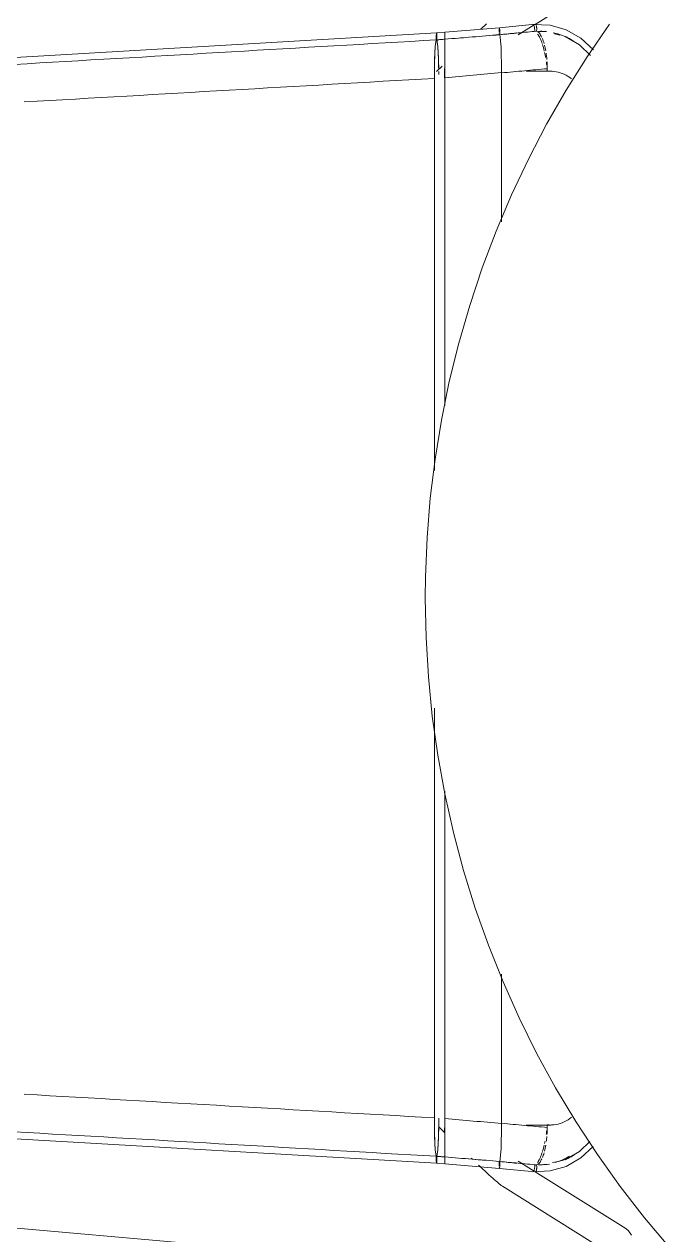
# Model space of a CAD drawing. Header units: millimetres. Extents: x 79795 to 317870, y -36033 to 97293.
# Drawn here: x 166474.3 to 166736.4, y 12047.2 to 12538.5 of the extents above; entities that cross this region are included whole.
import ezdxf

# ---------------------------------------------------------------- set-up
doc = ezdxf.new("R2010")
doc.units = ezdxf.units.MM
doc.header["$MEASUREMENT"] = 0
doc.layers.add('I-FURN', color=8, linetype='CONTINUOUS', lineweight=9)

msp = doc.modelspace()

# ---------------------------------------------------------------- linework, layer by layer
at = {"layer": 'I-FURN'}
for p, q in [((166681.7, 12538.43), (166718.47, 12561.47)), ((166641.68, 12534.98), (166309.77, 12515.69)), ((166641.61, 12534.43), (166641.59, 12534.05)), ((166641.63, 12534.73), (166641.61, 12534.43)), ((166641.66, 12534.91), (166641.63, 12534.73)), ((166641.68, 12534.98), (166641.66, 12534.91)), ((166641.68, 12534.98), (166645.04, 12535.25)), ((166641.71, 12534.91), (166641.68, 12534.98)), ((166641.74, 12534.72), (166641.71, 12534.91)), ((166641.76, 12534.43), (166641.74, 12534.72)), ((166667.24, 12537.08), (166645.04, 12535.25)), ((166645.04, 12535.18), (166645.04, 12535.25)), ((166645.04, 12535.25), (166645.04, 12535.18)), ((166645.04, 12535.19), (166645.04, 12535.25)), ((166645.04, 12535.25), (166645.04, 12535.19)), ((166645.04, 12534.32), (166645.04, 12534.7)), ((166645.04, 12534.7), (166645.04, 12534.32)), ((166645.05, 12535), (166645.05, 12534.7)), ((166645.05, 12534.71), (166645.05, 12535)), ((166645.05, 12534.33), (166645.05, 12534.71)), ((166645.05, 12534.7), (166645.05, 12534.32)), ((166660.2, 12537.05), (166659.73, 12536.61)), ((166660.67, 12537.48), (166660.2, 12537.05)), ((166661.12, 12537.91), (166660.67, 12537.48)), ((166661.56, 12538.32), (166661.12, 12537.91)), ((166662, 12538.72), (166661.56, 12538.32)), ((166667.16, 12536.16), (166667.14, 12535.7)), ((166667.14, 12535.7), (166667.16, 12536.15)), ((166667.14, 12535.7), (166667.14, 12535.21)), ((166667.14, 12535.21), (166667.14, 12535.7)), ((166667.14, 12534.72), (166667.15, 12534.24)), ((166667.15, 12534.24), (166667.14, 12534.71)), ((166667.17, 12536.54), (166667.16, 12536.16)), ((166667.16, 12536.15), (166667.17, 12536.53)), ((166667.19, 12536.83), (166667.17, 12536.54)), ((166667.17, 12536.53), (166667.19, 12536.83)), ((166667.22, 12537.02), (166667.19, 12536.83)), ((166667.19, 12536.83), (166667.22, 12537.01)), ((166667.24, 12537.08), (166667.22, 12537.02)), ((166667.22, 12537.01), (166667.24, 12537.08)), ((166681.73, 12538.5), (166667.24, 12537.08)), ((166667.27, 12537.01), (166667.24, 12537.08)), ((166667.24, 12537.08), (166667.27, 12537.01)), ((166667.29, 12536.82), (166667.27, 12537.01)), ((166667.31, 12536.53), (166667.29, 12536.82)), ((166667.29, 12536.82), (166667.31, 12536.52)), ((166667.33, 12536.14), (166667.31, 12536.53)), ((166667.31, 12536.52), (166667.33, 12536.14)), ((166667.34, 12535.69), (166667.33, 12536.14)), ((166667.33, 12536.14), (166667.34, 12535.69)), ((166667.35, 12535.2), (166667.34, 12535.69)), ((166667.34, 12535.69), (166667.35, 12535.2)), ((166667.34, 12534.7), (166667.35, 12535.2)), ((166667.35, 12535.2), (166667.34, 12534.7)), ((166667.34, 12534.23), (166667.34, 12534.7)), ((166667.34, 12534.7), (166667.34, 12534.23)), ((166674.88, 12534.16), (166681.33, 12538.2)), ((166680.84, 12538.38), (166687.75, 12538.1)), ((166687.75, 12538.1), (166694.27, 12536.22)), ((166694.27, 12536.22), (166700.28, 12532.83)), ((166711.91, 12538.51), (166702.86, 12525.32)), ((166641.37, 12531.26), (166641.18, 12529.51)), ((166641.58, 12532.14), (166641.37, 12531.26)), ((166641.58, 12533.6), (166641.57, 12533.11)), ((166641.57, 12533.11), (166641.57, 12532.61)), ((166641.57, 12532.61), (166641.58, 12532.14)), ((166641.59, 12534.05), (166641.58, 12533.6)), ((166641.78, 12534.04), (166641.76, 12534.43)), ((166641.79, 12533.59), (166641.78, 12534.04)), ((166641.78, 12532.14), (166641.79, 12532.61)), ((166641.99, 12531.24), (166641.78, 12532.14)), ((166641.79, 12533.1), (166641.79, 12533.59)), ((166641.79, 12532.61), (166641.79, 12533.1)), ((166642.18, 12529.48), (166641.99, 12531.24)), ((166644.99, 12527.26), (166645.01, 12529.76)), ((166645.01, 12529.76), (166644.99, 12527.26)), ((166645.01, 12529.76), (166645.02, 12531.51)), ((166645.02, 12531.51), (166645.01, 12529.76)), ((166645.03, 12533.86), (166645.04, 12534.32)), ((166645.04, 12534.32), (166645.03, 12533.87)), ((166645.03, 12533.87), (166645.03, 12533.38)), ((166645.03, 12533.37), (166645.03, 12533.86)), ((166645.03, 12533.38), (166645.03, 12532.88)), ((166645.03, 12532.88), (166645.03, 12533.37)), ((166645.04, 12532.41), (166645.03, 12532.88)), ((166645.03, 12532.88), (166645.04, 12532.41)), ((166645.05, 12533.87), (166645.05, 12534.33)), ((166645.05, 12534.32), (166645.05, 12533.87)), ((166645.05, 12533.87), (166645.05, 12533.38)), ((166645.05, 12533.38), (166645.05, 12533.87)), ((166645.05, 12533.38), (166645.05, 12532.88)), ((166645.05, 12532.89), (166645.05, 12533.38)), ((166645.05, 12532.42), (166645.05, 12532.89)), ((166645.05, 12532.88), (166645.05, 12532.41)), ((166645.06, 12531.53), (166645.05, 12532.42)), ((166645.05, 12532.41), (166645.06, 12531.53)), ((166645.06, 12531.53), (166645.08, 12529.78)), ((166645.08, 12529.78), (166645.06, 12531.53)), ((166645.08, 12529.78), (166645.09, 12527.28)), ((166645.09, 12527.28), (166645.08, 12529.78)), ((166667.53, 12533.34), (166667.34, 12534.23)), ((166667.34, 12534.23), (166667.53, 12533.34)), ((166667.71, 12531.6), (166667.53, 12533.34)), ((166667.53, 12533.34), (166667.71, 12531.62)), ((166667.71, 12531.61), (166667.86, 12529.17)), ((166667.86, 12529.13), (166667.71, 12531.6)), ((166693.87, 12533.51), (166699.7, 12530.15)), ((166699.7, 12530.15), (166704.21, 12525.84)), ((166700.28, 12532.83), (166705.43, 12528.09)), ((166641.02, 12527), (166640.89, 12523.87)), ((166641.18, 12529.51), (166641.02, 12527)), ((166642.35, 12526.99), (166642.18, 12529.48)), ((166642.47, 12523.87), (166642.35, 12526.99)), ((166644.99, 12524.14), (166644.99, 12527.26)), ((166644.99, 12527.26), (166644.99, 12524.14)), ((166645.1, 12524.15), (166645.09, 12527.28)), ((166645.09, 12527.27), (166645.1, 12524.15)), ((166667.97, 12526.03), (166667.86, 12529.13)), ((166667.86, 12529.13), (166667.97, 12526.09)), ((166668.05, 12522.59), (166667.97, 12526.03)), ((166667.97, 12526.03), (166668.05, 12522.59)), ((166702.86, 12525.32), (166694.34, 12511.77)), ((166640.82, 12520.31), (166640.79, 12516.53)), ((166640.89, 12523.87), (166640.82, 12520.31)), ((166643.96, 12521.49), (166641.67, 12519.28)), ((166642.55, 12520.32), (166642.47, 12523.87)), ((166644.98, 12516.8), (166644.98, 12520.58)), ((166644.98, 12520.58), (166644.98, 12516.8)), ((166645.1, 12520.58), (166645.1, 12524.15)), ((166645.1, 12524.14), (166645.1, 12520.58)), ((166645.1, 12520.58), (166645.11, 12516.79)), ((166645.11, 12516.79), (166645.1, 12520.58)), ((166668.05, 12522.5), (166668.07, 12518.85)), ((166668.07, 12518.73), (166668.05, 12522.49)), ((166686.63, 12520.43), (166686.63, 12519.38)), ((166640.79, 12516.53), (166640.79, 12357.43)), ((166640.79, 12357.43), (166640.79, 12516.53)), ((166642.57, 12518.06), (166642.56, 12519.3)), ((166645.11, 12516.79), (166645.11, 12383.79)), ((166645.11, 12383.79), (166645.11, 12516.79)), ((166668.07, 12458.25), (166668.07, 12518.73)), ((166668.07, 12518.73), (166668.07, 12458.25)), ((166687.87, 12519.44), (166678.11, 12519.44)), ((166694.34, 12511.77), (166686.37, 12497.9)), ((166686.37, 12497.9), (166678.96, 12483.72)), ((166678.96, 12483.72), (166672.12, 12469.26)), ((166672.12, 12469.26), (166665.86, 12454.53)), ((166665.86, 12454.53), (166660.2, 12439.57)), ((166660.2, 12439.57), (166655.15, 12424.39)), ((166655.15, 12424.39), (166650.7, 12409.02)), ((166650.7, 12409.02), (166646.87, 12393.49)), ((166646.87, 12393.49), (166643.67, 12377.81)), ((166643.67, 12377.81), (166641.1, 12362.02)), ((166641.1, 12362.02), (166639.16, 12346.14)), ((166639.16, 12346.14), (166637.85, 12330.2)), ((166637.85, 12330.2), (166637.19, 12314.21)), ((166637.19, 12314.21), (166637.09, 12305.57)), ((166637.09, 12305.57), (166637.41, 12289.58)), ((166637.41, 12289.58), (166638.37, 12273.61)), ((166638.37, 12273.61), (166639.97, 12257.69)), ((166640.79, 12260.89), (166640.79, 12094.62)), ((166640.79, 12094.62), (166640.79, 12260.89)), ((166639.97, 12257.69), (166642.2, 12241.85)), ((166642.2, 12241.85), (166645.07, 12226.11)), ((166645.07, 12226.11), (166648.56, 12210.49)), ((166645.11, 12227.19), (166645.11, 12094.36)), ((166645.11, 12094.36), (166645.11, 12227.19)), ((166648.56, 12210.49), (166652.67, 12195.03)), ((166652.67, 12195.03), (166657.4, 12179.75)), ((166657.4, 12179.75), (166662.73, 12164.66)), ((166662.73, 12164.66), (166668.67, 12149.81)), ((166668.07, 12092.42), (166668.07, 12152.97)), ((166668.07, 12152.97), (166668.07, 12092.42)), ((166668.67, 12149.81), (166675.19, 12135.2)), ((166675.19, 12135.2), (166682.3, 12120.86)), ((166682.3, 12120.86), (166689.97, 12106.82)), ((166689.97, 12106.82), (166698.19, 12093.1)), ((166641.68, 12076.17), (166309.77, 12095.46)), ((166640.79, 12094.62), (166640.82, 12090.84)), ((166642.55, 12090.83), (166642.58, 12094.51)), ((166645.11, 12094.36), (166645.1, 12090.57)), ((166645.1, 12090.57), (166645.11, 12094.36)), ((166668.05, 12088.65), (166668.07, 12092.42)), ((166668.07, 12092.3), (166668.05, 12088.65)), ((166698.19, 12093.1), (166706.96, 12079.72)), ((166640.82, 12090.84), (166640.89, 12087.27)), ((166642.43, 12091.13), (166645.1, 12088.56)), ((166642.47, 12087.28), (166642.55, 12090.83)), ((166644.99, 12087.01), (166644.98, 12090.57)), ((166644.98, 12090.57), (166644.99, 12087.01)), ((166645.1, 12090.57), (166645.1, 12087.01)), ((166645.1, 12087), (166645.1, 12090.57)), ((166667.97, 12085.12), (166668.05, 12088.56)), ((166668.05, 12088.56), (166667.97, 12085.05)), ((166678.11, 12091.71), (166687.87, 12091.71)), ((166686.63, 12091.76), (166686.63, 12090.72)), ((166640.89, 12087.27), (166641.02, 12084.14)), ((166641.02, 12084.14), (166641.18, 12081.64)), ((166642.18, 12081.66), (166642.35, 12084.16)), ((166642.35, 12084.16), (166642.47, 12087.28)), ((166645.01, 12081.39), (166644.99, 12083.89)), ((166644.99, 12083.88), (166645.01, 12081.38)), ((166645.09, 12083.87), (166645.08, 12081.37)), ((166645.08, 12081.37), (166645.09, 12083.87)), ((166645.1, 12087), (166645.09, 12083.87)), ((166645.09, 12083.87), (166645.1, 12087)), ((166667.86, 12082.02), (166667.97, 12085.12)), ((166667.97, 12085.05), (166667.86, 12082.02)), ((166699.7, 12081), (166703.92, 12085.03)), ((166700.28, 12078.32), (166705.28, 12082.92)), ((166641.18, 12081.64), (166641.37, 12079.89)), ((166641.37, 12079.89), (166641.58, 12079)), ((166641.58, 12079), (166641.57, 12078.53)), ((166641.57, 12078.53), (166641.57, 12078.04)), ((166641.57, 12078.04), (166641.58, 12077.55)), ((166641.58, 12077.55), (166641.59, 12077.1)), ((166641.78, 12079.01), (166641.99, 12079.91)), ((166641.79, 12078.54), (166641.78, 12079.01)), ((166641.78, 12077.1), (166641.79, 12077.56)), ((166641.79, 12078.05), (166641.79, 12078.54)), ((166641.79, 12077.56), (166641.79, 12078.05)), ((166641.99, 12079.91), (166642.18, 12081.66)), ((166645.02, 12079.64), (166645.01, 12081.39)), ((166645.01, 12081.38), (166645.02, 12079.63)), ((166645.03, 12078.27), (166645.04, 12078.74)), ((166645.04, 12078.74), (166645.03, 12078.27)), ((166645.03, 12077.77), (166645.03, 12078.27)), ((166645.03, 12078.27), (166645.03, 12077.77)), ((166645.03, 12077.28), (166645.03, 12077.77)), ((166645.03, 12077.77), (166645.03, 12077.28)), ((166645.06, 12079.62), (166645.05, 12078.73)), ((166645.05, 12078.73), (166645.06, 12079.62)), ((166645.05, 12078.73), (166645.05, 12078.26)), ((166645.05, 12078.26), (166645.05, 12078.73)), ((166645.05, 12078.26), (166645.05, 12077.77)), ((166645.05, 12077.76), (166645.05, 12078.26)), ((166645.05, 12077.77), (166645.05, 12077.28)), ((166645.05, 12077.27), (166645.05, 12077.76)), ((166645.08, 12081.37), (166645.06, 12079.62)), ((166645.06, 12079.62), (166645.08, 12081.37)), ((166656.29, 12077.8), (166655.78, 12078.28)), ((166667.34, 12076.92), (166667.53, 12077.81)), ((166667.53, 12077.8), (166667.34, 12076.92)), ((166667.53, 12077.81), (166667.71, 12079.54)), ((166667.71, 12079.52), (166667.53, 12077.81)), ((166667.71, 12079.54), (166667.86, 12082.02)), ((166667.86, 12081.98), (166667.71, 12079.54)), ((166693.87, 12077.63), (166699.7, 12081)), ((166694.27, 12074.93), (166700.28, 12078.32)), ((166706.96, 12079.72), (166716.26, 12066.7)), ((166641.59, 12077.1), (166641.61, 12076.72)), ((166641.61, 12076.72), (166641.63, 12076.42)), ((166641.63, 12076.42), (166641.66, 12076.23)), ((166641.66, 12076.23), (166641.68, 12076.17)), ((166641.68, 12076.17), (166641.71, 12076.24)), ((166641.68, 12076.16), (166645.04, 12075.9)), ((166641.71, 12076.24), (166641.74, 12076.43)), ((166641.74, 12076.43), (166641.76, 12076.72)), ((166641.76, 12076.72), (166641.78, 12077.1)), ((166645.04, 12076.83), (166645.03, 12077.28)), ((166645.03, 12077.28), (166645.04, 12076.83)), ((166645.04, 12076.45), (166645.04, 12076.83)), ((166645.04, 12076.83), (166645.04, 12076.44)), ((166645.04, 12076.15), (166645.04, 12076.45)), ((166645.04, 12076.44), (166645.04, 12076.15)), ((166645.05, 12076.15), (166645.04, 12075.96)), ((166645.04, 12075.97), (166645.04, 12076.15)), ((166645.04, 12076.15), (166645.04, 12075.96)), ((166645.04, 12075.96), (166645.05, 12076.15)), ((166645.04, 12075.9), (166645.04, 12075.97)), ((166645.04, 12075.96), (166645.04, 12075.9)), ((166645.04, 12075.96), (166645.04, 12075.89)), ((166645.04, 12075.89), (166645.04, 12075.96)), ((166667.24, 12074.07), (166645.04, 12075.89)), ((166645.05, 12077.28), (166645.05, 12076.83)), ((166645.05, 12076.82), (166645.05, 12077.27)), ((166645.05, 12076.83), (166645.05, 12076.44)), ((166645.05, 12076.44), (166645.05, 12076.82)), ((166645.05, 12076.44), (166645.05, 12076.15)), ((166645.05, 12076.15), (166645.05, 12076.44)), ((166659.26, 12074.98), (166658.77, 12075.44)), ((166659.73, 12074.54), (166659.26, 12074.98)), ((166660.2, 12074.1), (166659.73, 12074.54)), ((166660.67, 12073.66), (166660.2, 12074.1)), ((166661.12, 12073.24), (166660.67, 12073.66)), ((166661.56, 12072.83), (166661.12, 12073.24)), ((166662, 12072.42), (166661.56, 12072.83)), ((166667.14, 12076.43), (166667.15, 12076.91)), ((166667.15, 12076.9), (166667.14, 12076.43)), ((166667.14, 12076.43), (166667.14, 12075.93)), ((166667.14, 12075.94), (166667.14, 12076.43)), ((166667.14, 12075.45), (166667.14, 12075.94)), ((166667.14, 12075.93), (166667.14, 12075.44)), ((166667.16, 12074.99), (166667.14, 12075.45)), ((166667.14, 12075.44), (166667.16, 12074.99)), ((166667.17, 12074.61), (166667.19, 12074.32)), ((166667.19, 12074.32), (166667.17, 12074.61)), ((166667.19, 12074.32), (166667.22, 12074.13)), ((166667.22, 12074.13), (166667.19, 12074.32)), ((166667.22, 12074.13), (166667.24, 12074.07)), ((166667.24, 12074.07), (166667.22, 12074.13)), ((166667.27, 12074.14), (166667.24, 12074.07)), ((166667.24, 12074.07), (166667.27, 12074.13)), ((166681.73, 12072.64), (166667.24, 12074.07)), ((166667.27, 12074.13), (166667.29, 12074.32)), ((166667.29, 12074.32), (166667.31, 12074.62)), ((166667.31, 12074.62), (166667.29, 12074.33)), ((166667.33, 12075.01), (166667.31, 12074.62)), ((166667.31, 12074.62), (166667.33, 12075)), ((166667.33, 12075), (166667.34, 12075.46)), ((166667.34, 12075.46), (166667.33, 12075.01)), ((166667.34, 12076.45), (166667.34, 12076.92)), ((166667.34, 12076.92), (166667.34, 12076.45)), ((166667.35, 12075.95), (166667.34, 12076.45)), ((166667.34, 12076.45), (166667.35, 12075.95)), ((166667.34, 12075.46), (166667.35, 12075.95)), ((166667.35, 12075.95), (166667.34, 12075.46)), ((166681.33, 12072.95), (166674.88, 12076.99)), ((166680.84, 12072.77), (166687.75, 12073.05)), ((166718.47, 12049.68), (166681.7, 12072.71)), ((166687.75, 12073.05), (166694.27, 12074.93)), ((166662.86, 12032.98), (166238.51, 12070.26)), ((166662.42, 12072.03), (166662, 12072.42)), ((166662.84, 12071.65), (166662.42, 12072.03)), ((166663.24, 12071.28), (166662.84, 12071.65)), ((166663.63, 12070.93), (166663.24, 12071.28)), ((166664.01, 12070.58), (166663.63, 12070.93)), ((166664.37, 12070.26), (166664.01, 12070.58)), ((166664.72, 12069.94), (166664.37, 12070.26)), ((166665.06, 12069.64), (166664.72, 12069.94)), ((166665.38, 12069.35), (166665.06, 12069.64)), ((166665.69, 12069.08), (166665.38, 12069.35)), ((166665.99, 12068.82), (166665.69, 12069.08)), ((166666.26, 12068.58), (166665.99, 12068.82)), ((166666.53, 12068.35), (166666.26, 12068.58)), ((166666.78, 12068.13), (166666.53, 12068.35)), ((166667.02, 12067.93), (166666.78, 12068.13)), ((166667.25, 12067.74), (166667.02, 12067.93)), ((166667.48, 12067.56), (166667.25, 12067.74)), ((166667.7, 12067.39), (166667.48, 12067.56)), ((166667.93, 12067.22), (166667.7, 12067.39)), ((166668.19, 12067.03), (166667.93, 12067.22)), ((166668.51, 12066.82), (166668.19, 12067.03)), ((166668.51, 12066.82), (166712.09, 12039.51)), ((166716.26, 12066.7), (166726.06, 12054.06)), ((166726.06, 12054.06), (166736.37, 12041.82)), ((166719.59, 12048.79), (166718.47, 12049.68)), ((166719.59, 12048.79), (166720.81, 12047.06))]:
    msp.add_line(p, q, dxfattribs=at)
for points, knots in [([(166641.58, 12532.15), (166641.58, 12532.37), (166641.57, 12532.86), (166641.57, 12533.49), (166641.58, 12533.95), (166641.6, 12534.37), (166641.63, 12534.82), (166641.66, 12534.98), (166641.68, 12534.98)], [-1, -1, -1, -1, -0.90625, -0.8125, -0.765625, -0.71875, -0.625, -0.501507, -0.501507, -0.501507, -0.501507]), ([(166641.68, 12534.98), (166641.7, 12534.98), (166641.73, 12534.84), (166641.76, 12534.45), (166641.78, 12534.06), (166641.79, 12533.6), (166641.8, 12533.11), (166641.79, 12532.6), (166641.79, 12532.29), (166641.78, 12532.14)], [-0.5, -0.5, -0.5, -0.5, -0.375, -0.3125, -0.25, -0.1875, -0.125, -0.0625, 0, 0, 0, 0]), ([(166681.56, 12535.57), (166681.57, 12535.79), (166681.56, 12536.27), (166681.48, 12537.03), (166681.32, 12537.69), (166681.15, 12538.13), (166681.03, 12538.28), (166680.99, 12538.32)], [-1, -1, -1, -1, -0.90625, -0.8125, -0.71875, -0.625, -0.5625, -0.5625, -0.5625, -0.5625]), ([(166681.88, 12538.45), (166681.91, 12538.44), (166681.95, 12538.39), (166682.03, 12538.29), (166682.13, 12538.09), (166682.23, 12537.77), (166682.31, 12537.38), (166682.34, 12537.02), (166682.36, 12536.65), (166682.35, 12536.2), (166682.32, 12535.85), (166682.29, 12535.67)], [0.5555556, 0.5555556, 0.5555556, 0.5555556, 0.5833333, 0.6180556, 0.6527778, 0.7222222, 0.7916667, 0.8263889, 0.8611111, 0.9305556, 1, 1, 1, 1]), ([(166688.97, 12535.06), (166691.05, 12534.62), (166694, 12533.65), (166696.67, 12532.1), (166697.46, 12531.57)], [-0.8210019, -0.8210019, -0.8210019, -0.8210019, -0.6666667, -0.5981863, -0.5981863, -0.5981863, -0.5981863]), ([(166640.79, 12516.53), (166640.79, 12517.8), (166640.81, 12520.35), (166640.89, 12523.95), (166641.01, 12527.12), (166641.23, 12530.48), (166641.44, 12531.87), (166641.58, 12532.15)], [-1, -1, -1, -1, -0.833333, -0.666667, -0.5, -0.333333, 0, 0, 0, 0]), ([(166641.78, 12532.14), (166641.93, 12531.85), (166642.14, 12530.46), (166642.35, 12527.1), (166642.48, 12523.95), (166642.53, 12521.55), (166642.55, 12520.32)], [-1, -1, -1, -1, -0.6666667, -0.5, -0.3333333, -0.1666667, -0.1666667, -0.1666667, -0.1666667]), ([(166686.63, 12519.38), (166689.01, 12519.6), (166692.61, 12518.97), (166695.61, 12517.04), (166696.52, 12516.28)], [0, 0, 0, 0, 0.3333333, 0.5, 0.5, 0.5, 0.5]), ([(166641.58, 12079), (166641.44, 12079.28), (166641.23, 12080.67), (166641.01, 12084.03), (166640.89, 12087.19), (166640.81, 12090.8), (166640.79, 12093.35), (166640.79, 12094.62)], [-1, -1, -1, -1, -0.666667, -0.5, -0.333333, -0.166667, 0, 0, 0, 0]), ([(166642.58, 12094.51), (166642.58, 12092), (166642.52, 12088.23), (166642.35, 12084.04), (166642.14, 12080.69), (166641.93, 12079.3), (166641.78, 12079.01)], [-0.996036, -0.996036, -0.996036, -0.996036, -0.6666667, -0.5, -0.3333333, 0, 0, 0, 0]), ([(166696.52, 12094.87), (166695.61, 12094.11), (166692.61, 12092.18), (166689.01, 12091.55), (166686.63, 12091.76)], [0.5, 0.5, 0.5, 0.5, 0.6666667, 1, 1, 1, 1]), ([(166641.68, 12076.16), (166641.66, 12076.17), (166641.64, 12076.3), (166641.61, 12076.7), (166641.59, 12077.08), (166641.58, 12077.54), (166641.57, 12078.03), (166641.57, 12078.54), (166641.58, 12078.85), (166641.58, 12079)], [-0.498493, -0.498493, -0.498493, -0.498493, -0.375, -0.3125, -0.25, -0.1875, -0.125, -0.0625, 0, 0, 0, 0]), ([(166645.04, 12078.74), (166648.73, 12078.43), (166654.06, 12077.99), (166659.39, 12077.55), (166661.04, 12077.41)], [0, 0, 0, 0, 0.5, 0.7233886, 0.7233886, 0.7233886, 0.7233886]), ([(166697.51, 12079.54), (166696.7, 12079.03), (166693.95, 12077.43), (166690.93, 12076.84), (166688.79, 12076.55)], [0.5981863, 0.5981863, 0.5981863, 0.5981863, 0.6666667, 0.8236682, 0.8236682, 0.8236682, 0.8236682]), ([(166689.9, 12076.56), (166691.24, 12076.95), (166693.2, 12077.68), (166695.03, 12078.69), (166695.6, 12079.04)], [0.2297626, 0.2297626, 0.2297626, 0.2297626, 0.3333333, 0.3824546, 0.3824546, 0.3824546, 0.3824546]), ([(166682.29, 12075.48), (166682.31, 12075.34), (166682.34, 12075.05), (166682.36, 12074.63), (166682.35, 12074.26), (166682.32, 12073.96), (166682.29, 12073.7), (166682.24, 12073.44), (166682.18, 12073.22), (166682.11, 12073.03), (166682.01, 12072.83), (166681.93, 12072.73), (166681.88, 12072.69)], [0, 0, 0, 0, 0.0555556, 0.1111111, 0.1666667, 0.1944444, 0.2222222, 0.2777778, 0.3055556, 0.3333333, 0.3888889, 0.4444444, 0.4444444, 0.4444444, 0.4444444])]:
    msp.add_open_spline(points, degree=3, knots=knots, dxfattribs=at)
for points in [[(166674.23, 12534.95), (166671.89, 12534.71), (166669.52, 12534.48), (166667.15, 12534.24)], [(166682.29, 12535.67), (166679.85, 12535.43), (166674.9, 12534.95), (166669.86, 12534.47), (166667.34, 12534.23)], [(166682.29, 12535.67), (166682.68, 12535.52), (166683.43, 12534.96), (166684.13, 12533.81), (166684.46, 12533.12)], [(166683.6, 12533.08), (166683.29, 12533.72), (166682.97, 12534.12), (166682.65, 12534.45)], [(166685.07, 12535.52), (166684.42, 12535.58), (166683.77, 12535.59), (166683.12, 12535.58)], [(166683.82, 12535.63), (166684.65, 12535.62), (166685.47, 12535.58), (166686.29, 12535.5)], [(166691.69, 12534), (166690.98, 12534.26), (166690.26, 12534.45), (166689.52, 12534.57)], [(166309.59, 12512.82), (166364.82, 12516.04), (166475.42, 12522.48), (166586.18, 12528.92), (166641.58, 12532.14)], [(166645.05, 12532.41), (166644.47, 12532.37), (166643.32, 12532.28), (166642.16, 12532.19), (166641.58, 12532.15)], [(166645.04, 12532.41), (166644.49, 12532.36), (166643.41, 12532.27), (166642.32, 12532.18), (166641.78, 12532.14)], [(166645.05, 12532.42), (166648.77, 12532.72), (166656.2, 12533.32), (166663.63, 12533.93), (166667.34, 12534.23)], [(166651.36, 12532.93), (166651.77, 12532.97), (166652.18, 12533), (166652.59, 12533.04)], [(166656.2, 12533.33), (166659.85, 12533.64), (166663.5, 12533.94), (166667.15, 12534.24)], [(166684.57, 12530.66), (166684.3, 12531.47), (166684.01, 12532.28), (166683.72, 12532.84)], [(166684.66, 12532.67), (166684.91, 12532.08), (166685.14, 12531.42), (166685.34, 12530.69)], [(166685.41, 12527.62), (166685.2, 12528.54), (166684.96, 12529.49), (166684.72, 12530.33)], [(166685.53, 12530.02), (166685.71, 12529.28), (166685.87, 12528.47), (166686.02, 12527.64)], [(166685.94, 12524.96), (166685.83, 12525.65), (166685.7, 12526.3), (166685.56, 12526.96)], [(166686.16, 12526.79), (166686.28, 12525.94), (166686.4, 12525.06), (166686.46, 12524.15)], [(166686.63, 12520.43), (166683.6, 12520.17), (166677.46, 12519.63), (166671.21, 12519.04), (166668.07, 12518.73)], [(166686.39, 12521.84), (166686.34, 12522.32), (166686.27, 12522.79), (166686.21, 12523.26)], [(166686.53, 12523.23), (166686.58, 12522.31), (166686.62, 12521.38), (166686.63, 12520.43)], [(166474.3, 12506.94), (166529.76, 12510.13), (166585.26, 12513.33), (166640.79, 12516.53)], [(166642.56, 12519.3), (166642.57, 12518.89), (166642.57, 12518.48), (166642.57, 12518.06)], [(166645.11, 12516.79), (166648.94, 12517.13), (166652.77, 12517.48), (166656.6, 12517.82)], [(166656.6, 12517.82), (166660.43, 12518.17), (166664.25, 12518.51), (166668.07, 12518.85)], [(166686.63, 12519.38), (166687.28, 12519.44), (166687.94, 12519.46), (166688.6, 12519.43)], [(166640.79, 12094.62), (166585.26, 12097.82), (166529.73, 12101.01), (166474.3, 12104.21)], [(166309.59, 12098.32), (166364.82, 12095.1), (166475.42, 12088.66), (166586.18, 12082.22), (166641.58, 12079)], [(166656.6, 12093.33), (166652.77, 12093.67), (166648.94, 12094.01), (166645.11, 12094.36)], [(166668.07, 12092.3), (166664.25, 12092.64), (166660.43, 12092.98), (166656.6, 12093.33)], [(166686.63, 12090.72), (166683.6, 12090.98), (166677.46, 12091.52), (166671.21, 12092.11), (166668.07, 12092.42)], [(166686.21, 12087.88), (166686.28, 12088.35), (166686.33, 12088.83), (166686.38, 12089.3)], [(166686.63, 12090.72), (166686.62, 12089.77), (166686.58, 12088.84), (166686.53, 12087.94)], [(166688.14, 12091.71), (166687.64, 12091.7), (166687.13, 12091.72), (166686.63, 12091.76)], [(166684.71, 12080.93), (166684.96, 12081.74), (166685.19, 12082.61), (166685.41, 12083.53)], [(166686.02, 12083.51), (166685.88, 12082.67), (166685.72, 12081.86), (166685.53, 12081.13)], [(166685.56, 12084.19), (166685.63, 12084.52), (166685.7, 12084.86), (166685.77, 12085.2)], [(166686.46, 12087), (166686.41, 12086.39), (166686.34, 12085.79), (166686.27, 12085.2)], [(166645.05, 12078.73), (166644.47, 12078.78), (166643.32, 12078.87), (166642.16, 12078.96), (166641.58, 12079)], [(166641.78, 12079.01), (166641.8, 12078.42), (166641.8, 12076.91), (166641.72, 12076.17), (166641.68, 12076.16)], [(166645.04, 12078.74), (166644.49, 12078.79), (166643.41, 12078.88), (166642.32, 12078.97), (166641.78, 12079.01)], [(166645.05, 12078.73), (166648.77, 12078.43), (166656.2, 12077.83), (166663.63, 12077.22), (166667.34, 12076.92)], [(166684.46, 12078.03), (166684.13, 12077.34), (166683.43, 12076.19), (166682.68, 12075.63), (166682.29, 12075.48)], [(166682.65, 12076.49), (166682.97, 12076.9), (166683.29, 12077.42), (166683.6, 12078.06)], [(166683.72, 12078.31), (166684.01, 12078.95), (166684.29, 12079.69), (166684.55, 12080.51)], [(166685.35, 12080.46), (166685.14, 12079.73), (166684.9, 12079.09), (166684.66, 12078.5)], [(166682.29, 12075.48), (166679.85, 12075.72), (166674.9, 12076.2), (166669.86, 12076.68), (166667.34, 12076.92)], [(166674.23, 12076.2), (166671.95, 12076.43), (166669.65, 12076.66), (166667.34, 12076.89)], [(166680.99, 12072.83), (166681.03, 12072.87), (166681.13, 12072.99), (166681.26, 12073.29), (166681.38, 12073.67), (166681.47, 12074.13), (166681.53, 12074.62), (166681.57, 12075.12), (166681.56, 12075.43), (166681.56, 12075.58)], [(166683.12, 12075.52), (166684.02, 12075.54), (166684.92, 12075.6), (166685.81, 12075.7)], [(166687.57, 12075.83), (166686.34, 12075.63), (166685.08, 12075.6), (166683.82, 12075.59)]]:
    msp.add_open_spline(points, degree=3, dxfattribs=at)

doc.saveas('drawing.dxf')
